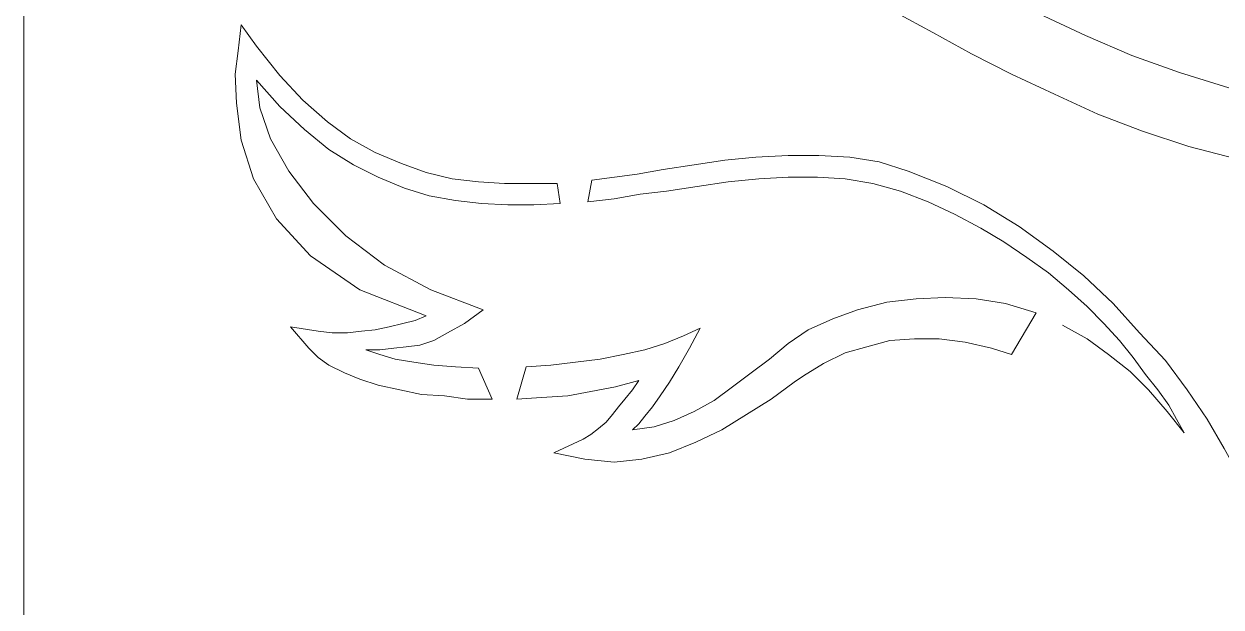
# Model space of a CAD drawing. Header units: millimetres. Extents: x -344 to 750, y -40 to 211.
# Drawn here: x 328.73 to 348.47, y 38.9 to 48.51 of the extents above; entities that cross this region are included whole.
import ezdxf

# ---------------------------------------------------------------- set-up
doc = ezdxf.new("R2010")
doc.units = ezdxf.units.MM
doc.header["$MEASUREMENT"] = 0
doc.layers.add('Camada 1', color=7, linetype='Continuous')

msp = doc.modelspace()

# ---------------------------------------------------------------- linework, layer by layer
at = {"layer": 'Camada 1', "color": 250, "lineweight": 9}
for points, knots in [([(328.7328, 78.8791), (328.7328, 78.8791), (328.7328, 28.6887), (328.7328, 28.6887), (328.7328, 28.6887), (328.7328, 28.6887), (378.9232, 28.6887), (378.9232, 28.6887), (378.9232, 28.6887), (378.9232, 28.6887), (378.9232, 78.8791), (378.9232, 78.8791), (378.9232, 78.8791), (378.9232, 78.8791), (328.7328, 78.8791), (328.7328, 78.8791)], [0, 0, 0, 0, 0.2, 0.2, 0.2, 0.2, 0.4, 0.4, 0.4, 0.4, 0.6, 0.6, 0.6, 0.6, 1, 1, 1, 1]), ([(339.0579, 50.1517), (339.0579, 50.1517), (339.2484, 51.1423), (339.2484, 51.1423), (339.2484, 51.1423), (339.2484, 51.1423), (339.8834, 51.1169), (339.8834, 51.1169), (339.8834, 51.1169), (339.8834, 51.1169), (340.4168, 51.0407), (340.4168, 51.0407), (340.4168, 51.0407), (340.4168, 51.0407), (340.9502, 50.8883), (340.9502, 50.8883), (340.9502, 50.8883), (340.9502, 50.8883), (341.5344, 50.6851), (341.5344, 50.6851), (341.5344, 50.6851), (341.5344, 50.6851), (342.1186, 50.4057), (342.1186, 50.4057), (342.1186, 50.4057), (342.1186, 50.4057), (342.7536, 50.1009), (342.7536, 50.1009), (342.7536, 50.1009), (342.7536, 50.1009), (343.3886, 49.7707), (343.3886, 49.7707), (343.3886, 49.7707), (343.3886, 49.7707), (344.0744, 49.4151), (344.0744, 49.4151), (344.0744, 49.4151), (344.0744, 49.4151), (344.7602, 49.0341), (344.7602, 49.0341), (344.7602, 49.0341), (344.7602, 49.0341), (345.4714, 48.6785), (345.4714, 48.6785), (345.4714, 48.6785), (345.4714, 48.6785), (346.2334, 48.3229), (346.2334, 48.3229), (346.2334, 48.3229), (346.2334, 48.3229), (346.9954, 47.9927), (346.9954, 47.9927), (346.9954, 47.9927), (346.9954, 47.9927), (347.7828, 47.7133), (347.7828, 47.7133), (347.7828, 47.7133), (347.7828, 47.7133), (348.5956, 47.4593), (348.5956, 47.4593), (348.5956, 47.4593), (348.5956, 47.4593), (349.4338, 47.2561), (349.4338, 47.2561), (349.4338, 47.2561), (349.4338, 47.2561), (350.272, 47.1291), (350.272, 47.1291), (350.272, 47.1291), (350.272, 47.1291), (351.161, 47.0783), (351.161, 47.0783), (351.161, 47.0783), (351.161, 47.0783), (352.6596, 47.1037), (352.6596, 47.1037), (352.6596, 47.1037), (352.6596, 47.1037), (353.9296, 47.1799), (353.9296, 47.1799), (353.9296, 47.1799), (353.9296, 47.1799), (355.0218, 47.3323), (355.0218, 47.3323), (355.0218, 47.3323), (355.0218, 47.3323), (355.9362, 47.5609), (355.9362, 47.5609), (355.9362, 47.5609), (355.9362, 47.5609), (356.6982, 47.8149), (356.6982, 47.8149), (356.6982, 47.8149), (356.6982, 47.8149), (357.3586, 48.1197), (357.3586, 48.1197), (357.3586, 48.1197), (357.3586, 48.1197), (357.892, 48.4753), (357.892, 48.4753), (357.892, 48.4753), (357.892, 48.4753), (358.3238, 48.8817), (358.3238, 48.8817), (358.3238, 48.8817), (358.3238, 48.8817), (358.7048, 49.2881), (358.7048, 49.2881), (358.7048, 49.2881), (358.7048, 49.2881), (359.0604, 49.7199), (359.0604, 49.7199), (359.0604, 49.7199), (359.0604, 49.7199), (359.3652, 50.1771), (359.3652, 50.1771), (359.3652, 50.1771), (359.3652, 50.1771), (359.67, 50.6597), (359.67, 50.6597), (359.67, 50.6597), (359.67, 50.6597), (360.0002, 51.1169), (360.0002, 51.1169), (360.0002, 51.1169), (360.0002, 51.1169), (360.3558, 51.5995), (360.3558, 51.5995), (360.3558, 51.5995), (360.3558, 51.5995), (360.7622, 52.0567), (360.7622, 52.0567), (360.7622, 52.0567), (360.7622, 52.0567), (361.2702, 52.5139), (361.2702, 52.5139)], [0, 0, 0, 0, 0.0285714, 0.0285714, 0.0285714, 0.0285714, 0.0571429, 0.0571429, 0.0571429, 0.0571429, 0.0857143, 0.0857143, 0.0857143, 0.0857143, 0.1142857, 0.1142857, 0.1142857, 0.1142857, 0.1428571, 0.1428571, 0.1428571, 0.1428571, 0.1714286, 0.1714286, 0.1714286, 0.1714286, 0.2, 0.2, 0.2, 0.2, 0.2285714, 0.2285714, 0.2285714, 0.2285714, 0.2571429, 0.2571429, 0.2571429, 0.2571429, 0.2857143, 0.2857143, 0.2857143, 0.2857143, 0.3142857, 0.3142857, 0.3142857, 0.3142857, 0.3428571, 0.3428571, 0.3428571, 0.3428571, 0.3714286, 0.3714286, 0.3714286, 0.3714286, 0.4, 0.4, 0.4, 0.4, 0.4285714, 0.4285714, 0.4285714, 0.4285714, 0.4571429, 0.4571429, 0.4571429, 0.4571429, 0.4857143, 0.4857143, 0.4857143, 0.4857143, 0.5142857, 0.5142857, 0.5142857, 0.5142857, 0.5428571, 0.5428571, 0.5428571, 0.5428571, 0.5714286, 0.5714286, 0.5714286, 0.5714286, 0.6, 0.6, 0.6, 0.6, 0.6285714, 0.6285714, 0.6285714, 0.6285714, 0.6571429, 0.6571429, 0.6571429, 0.6571429, 0.6857143, 0.6857143, 0.6857143, 0.6857143, 0.7142857, 0.7142857, 0.7142857, 0.7142857, 0.7428571, 0.7428571, 0.7428571, 0.7428571, 0.7714286, 0.7714286, 0.7714286, 0.7714286, 0.8, 0.8, 0.8, 0.8, 0.8285714, 0.8285714, 0.8285714, 0.8285714, 0.8571429, 0.8571429, 0.8571429, 0.8571429, 0.8857143, 0.8857143, 0.8857143, 0.8857143, 0.9142857, 0.9142857, 0.9142857, 0.9142857, 0.9428571, 0.9428571, 0.9428571, 0.9428571, 1, 1, 1, 1]), ([(339.0579, 50.1517), (339.0579, 50.1517), (339.8834, 50.1009), (339.8834, 50.1009), (339.8834, 50.1009), (339.8834, 50.1009), (340.366, 49.9739), (340.366, 49.9739), (340.366, 49.9739), (340.366, 49.9739), (340.874, 49.8215), (340.874, 49.8215), (340.874, 49.8215), (340.874, 49.8215), (341.382, 49.5929), (341.382, 49.5929), (341.382, 49.5929), (341.382, 49.5929), (341.9408, 49.3135), (341.9408, 49.3135), (341.9408, 49.3135), (341.9408, 49.3135), (342.4996, 49.0341), (342.4996, 49.0341), (342.4996, 49.0341), (342.4996, 49.0341), (343.1092, 48.7039), (343.1092, 48.7039), (343.1092, 48.7039), (343.1092, 48.7039), (343.7188, 48.3737), (343.7188, 48.3737), (343.7188, 48.3737), (343.7188, 48.3737), (344.3538, 48.0181), (344.3538, 48.0181), (344.3538, 48.0181), (344.3538, 48.0181), (345.0142, 47.6879), (345.0142, 47.6879), (345.0142, 47.6879), (345.0142, 47.6879), (345.7254, 47.3577), (345.7254, 47.3577), (345.7254, 47.3577), (345.7254, 47.3577), (346.4366, 47.0275), (346.4366, 47.0275), (346.4366, 47.0275), (346.4366, 47.0275), (347.1732, 46.7481), (347.1732, 46.7481), (347.1732, 46.7481), (347.1732, 46.7481), (347.9352, 46.4941), (347.9352, 46.4941), (347.9352, 46.4941), (347.9352, 46.4941), (348.7226, 46.2909), (348.7226, 46.2909), (348.7226, 46.2909), (348.7226, 46.2909), (349.5354, 46.1385), (349.5354, 46.1385), (349.5354, 46.1385), (349.5354, 46.1385), (349.8402, 45.8591), (349.8402, 45.8591), (349.8402, 45.8591), (349.8402, 45.8591), (350.145, 45.5543), (350.145, 45.5543), (350.145, 45.5543), (350.145, 45.5543), (350.399, 45.2241), (350.399, 45.2241), (350.399, 45.2241), (350.399, 45.2241), (350.5768, 44.8939), (350.5768, 44.8939), (350.5768, 44.8939), (350.5768, 44.8939), (350.7038, 44.5891), (350.7038, 44.5891)], [0, 0, 0, 0, 0.0454545, 0.0454545, 0.0454545, 0.0454545, 0.0909091, 0.0909091, 0.0909091, 0.0909091, 0.1363636, 0.1363636, 0.1363636, 0.1363636, 0.1818182, 0.1818182, 0.1818182, 0.1818182, 0.2272727, 0.2272727, 0.2272727, 0.2272727, 0.2727273, 0.2727273, 0.2727273, 0.2727273, 0.3181818, 0.3181818, 0.3181818, 0.3181818, 0.3636364, 0.3636364, 0.3636364, 0.3636364, 0.4090909, 0.4090909, 0.4090909, 0.4090909, 0.4545455, 0.4545455, 0.4545455, 0.4545455, 0.5, 0.5, 0.5, 0.5, 0.5454545, 0.5454545, 0.5454545, 0.5454545, 0.5909091, 0.5909091, 0.5909091, 0.5909091, 0.6363636, 0.6363636, 0.6363636, 0.6363636, 0.6818182, 0.6818182, 0.6818182, 0.6818182, 0.7272727, 0.7272727, 0.7272727, 0.7272727, 0.7727273, 0.7727273, 0.7727273, 0.7727273, 0.8181818, 0.8181818, 0.8181818, 0.8181818, 0.8636364, 0.8636364, 0.8636364, 0.8636364, 0.9090909, 0.9090909, 0.9090909, 0.9090909, 1, 1, 1, 1]), ([(337.572, 45.5543), (337.572, 45.5543), (337.5212, 45.8845), (337.5212, 45.8845), (337.5212, 45.8845), (337.5212, 45.8845), (337.0894, 45.8845), (337.0894, 45.8845), (337.0894, 45.8845), (337.0894, 45.8845), (336.6576, 45.8845), (336.6576, 45.8845), (336.6576, 45.8845), (336.6576, 45.8845), (336.2258, 45.9099), (336.2258, 45.9099), (336.2258, 45.9099), (336.2258, 45.9099), (335.794, 45.9607), (335.794, 45.9607), (335.794, 45.9607), (335.794, 45.9607), (335.3622, 46.0623), (335.3622, 46.0623), (335.3622, 46.0623), (335.3622, 46.0623), (334.9558, 46.2147), (334.9558, 46.2147), (334.9558, 46.2147), (334.9558, 46.2147), (334.524, 46.3925), (334.524, 46.3925), (334.524, 46.3925), (334.524, 46.3925), (334.1176, 46.6211), (334.1176, 46.6211), (334.1176, 46.6211), (334.1176, 46.6211), (333.7366, 46.9005), (333.7366, 46.9005), (333.7366, 46.9005), (333.7366, 46.9005), (333.3302, 47.2561), (333.3302, 47.2561), (333.3302, 47.2561), (333.3302, 47.2561), (332.9492, 47.6625), (332.9492, 47.6625), (332.9492, 47.6625), (332.9492, 47.6625), (332.5682, 48.1451), (332.5682, 48.1451), (332.5682, 48.1451), (332.5682, 48.1451), (332.3142, 48.5007), (332.3142, 48.5007), (332.3142, 48.5007), (332.3142, 48.5007), (332.2634, 48.0689), (332.2634, 48.0689), (332.2634, 48.0689), (332.2634, 48.0689), (332.2126, 47.6879), (332.2126, 47.6879), (332.2126, 47.6879), (332.2126, 47.6879), (332.238, 47.2053), (332.238, 47.2053), (332.238, 47.2053), (332.238, 47.2053), (332.3142, 46.5957), (332.3142, 46.5957), (332.3142, 46.5957), (332.3142, 46.5957), (332.5174, 45.9607), (332.5174, 45.9607), (332.5174, 45.9607), (332.5174, 45.9607), (332.8984, 45.3003), (332.8984, 45.3003), (332.8984, 45.3003), (332.8984, 45.3003), (333.4572, 44.6907), (333.4572, 44.6907), (333.4572, 44.6907), (333.4572, 44.6907), (334.27, 44.1319), (334.27, 44.1319), (334.27, 44.1319), (334.27, 44.1319), (335.3622, 43.7001), (335.3622, 43.7001), (335.3622, 43.7001), (335.3622, 43.7001), (335.1844, 43.6239), (335.1844, 43.6239), (335.1844, 43.6239), (335.1844, 43.6239), (334.9812, 43.5731), (334.9812, 43.5731), (334.9812, 43.5731), (334.9812, 43.5731), (334.7526, 43.5223), (334.7526, 43.5223), (334.7526, 43.5223), (334.7526, 43.5223), (334.524, 43.4715), (334.524, 43.4715), (334.524, 43.4715), (334.524, 43.4715), (334.2954, 43.4461), (334.2954, 43.4461), (334.2954, 43.4461), (334.2954, 43.4461), (334.0668, 43.4207), (334.0668, 43.4207), (334.0668, 43.4207), (334.0668, 43.4207), (333.8128, 43.4207), (333.8128, 43.4207), (333.8128, 43.4207), (333.8128, 43.4207), (333.5842, 43.4461), (333.5842, 43.4461), (333.5842, 43.4461), (333.5842, 43.4461), (333.127, 43.5223), (333.127, 43.5223), (333.127, 43.5223), (333.127, 43.5223), (333.4318, 43.1667), (333.4318, 43.1667), (333.4318, 43.1667), (333.4318, 43.1667), (333.5842, 43.0143), (333.5842, 43.0143), (333.5842, 43.0143), (333.5842, 43.0143), (333.762, 42.8873), (333.762, 42.8873), (333.762, 42.8873), (333.762, 42.8873), (334.016, 42.7603), (334.016, 42.7603), (334.016, 42.7603), (334.016, 42.7603), (334.27, 42.6587), (334.27, 42.6587), (334.27, 42.6587), (334.27, 42.6587), (334.5748, 42.5571), (334.5748, 42.5571), (334.5748, 42.5571), (334.5748, 42.5571), (334.9304, 42.4809), (334.9304, 42.4809), (334.9304, 42.4809), (334.9304, 42.4809), (335.286, 42.4047), (335.286, 42.4047), (335.286, 42.4047), (335.286, 42.4047), (335.667, 42.3793), (335.667, 42.3793), (335.667, 42.3793), (335.667, 42.3793), (336.048, 42.3285), (336.048, 42.3285), (336.048, 42.3285), (336.048, 42.3285), (336.4544, 42.3285), (336.4544, 42.3285)], [0, 0, 0, 0, 0.0227273, 0.0227273, 0.0227273, 0.0227273, 0.0454545, 0.0454545, 0.0454545, 0.0454545, 0.0681818, 0.0681818, 0.0681818, 0.0681818, 0.0909091, 0.0909091, 0.0909091, 0.0909091, 0.1136364, 0.1136364, 0.1136364, 0.1136364, 0.1363636, 0.1363636, 0.1363636, 0.1363636, 0.1590909, 0.1590909, 0.1590909, 0.1590909, 0.1818182, 0.1818182, 0.1818182, 0.1818182, 0.2045455, 0.2045455, 0.2045455, 0.2045455, 0.2272727, 0.2272727, 0.2272727, 0.2272727, 0.25, 0.25, 0.25, 0.25, 0.2727273, 0.2727273, 0.2727273, 0.2727273, 0.2954545, 0.2954545, 0.2954545, 0.2954545, 0.3181818, 0.3181818, 0.3181818, 0.3181818, 0.3409091, 0.3409091, 0.3409091, 0.3409091, 0.3636364, 0.3636364, 0.3636364, 0.3636364, 0.3863636, 0.3863636, 0.3863636, 0.3863636, 0.4090909, 0.4090909, 0.4090909, 0.4090909, 0.4318182, 0.4318182, 0.4318182, 0.4318182, 0.4545455, 0.4545455, 0.4545455, 0.4545455, 0.4772727, 0.4772727, 0.4772727, 0.4772727, 0.5, 0.5, 0.5, 0.5, 0.5227273, 0.5227273, 0.5227273, 0.5227273, 0.5454545, 0.5454545, 0.5454545, 0.5454545, 0.5681818, 0.5681818, 0.5681818, 0.5681818, 0.5909091, 0.5909091, 0.5909091, 0.5909091, 0.6136364, 0.6136364, 0.6136364, 0.6136364, 0.6363636, 0.6363636, 0.6363636, 0.6363636, 0.6590909, 0.6590909, 0.6590909, 0.6590909, 0.6818182, 0.6818182, 0.6818182, 0.6818182, 0.7045455, 0.7045455, 0.7045455, 0.7045455, 0.7272727, 0.7272727, 0.7272727, 0.7272727, 0.75, 0.75, 0.75, 0.75, 0.7727273, 0.7727273, 0.7727273, 0.7727273, 0.7954545, 0.7954545, 0.7954545, 0.7954545, 0.8181818, 0.8181818, 0.8181818, 0.8181818, 0.8409091, 0.8409091, 0.8409091, 0.8409091, 0.8636364, 0.8636364, 0.8636364, 0.8636364, 0.8863636, 0.8863636, 0.8863636, 0.8863636, 0.9090909, 0.9090909, 0.9090909, 0.9090909, 0.9318182, 0.9318182, 0.9318182, 0.9318182, 0.9545455, 0.9545455, 0.9545455, 0.9545455, 1, 1, 1, 1]), ([(336.4544, 42.3285), (336.4544, 42.3285), (336.2258, 42.8365), (336.2258, 42.8365), (336.2258, 42.8365), (336.2258, 42.8365), (335.8448, 42.8619), (335.8448, 42.8619), (335.8448, 42.8619), (335.8448, 42.8619), (335.4892, 42.8873), (335.4892, 42.8873), (335.4892, 42.8873), (335.4892, 42.8873), (335.159, 42.9381), (335.159, 42.9381), (335.159, 42.9381), (335.159, 42.9381), (334.8542, 42.9889), (334.8542, 42.9889), (334.8542, 42.9889), (334.8542, 42.9889), (334.6002, 43.0651), (334.6002, 43.0651), (334.6002, 43.0651), (334.6002, 43.0651), (334.3716, 43.1413), (334.3716, 43.1413), (334.3716, 43.1413), (334.3716, 43.1413), (334.6002, 43.1413), (334.6002, 43.1413), (334.6002, 43.1413), (334.6002, 43.1413), (334.8288, 43.1667), (334.8288, 43.1667), (334.8288, 43.1667), (334.8288, 43.1667), (335.032, 43.1921), (335.032, 43.1921), (335.032, 43.1921), (335.032, 43.1921), (335.2606, 43.2175), (335.2606, 43.2175), (335.2606, 43.2175), (335.2606, 43.2175), (335.4892, 43.2937), (335.4892, 43.2937), (335.4892, 43.2937), (335.4892, 43.2937), (335.7178, 43.4207), (335.7178, 43.4207), (335.7178, 43.4207), (335.7178, 43.4207), (335.9972, 43.5731), (335.9972, 43.5731), (335.9972, 43.5731), (335.9972, 43.5731), (336.302, 43.8017), (336.302, 43.8017), (336.302, 43.8017), (336.302, 43.8017), (335.4384, 44.1319), (335.4384, 44.1319), (335.4384, 44.1319), (335.4384, 44.1319), (334.6764, 44.5383), (334.6764, 44.5383), (334.6764, 44.5383), (334.6764, 44.5383), (334.0414, 45.0209), (334.0414, 45.0209), (334.0414, 45.0209), (334.0414, 45.0209), (333.508, 45.5543), (333.508, 45.5543), (333.508, 45.5543), (333.508, 45.5543), (333.1016, 46.0877), (333.1016, 46.0877), (333.1016, 46.0877), (333.1016, 46.0877), (332.7968, 46.6211), (332.7968, 46.6211), (332.7968, 46.6211), (332.7968, 46.6211), (332.619, 47.1291), (332.619, 47.1291), (332.619, 47.1291), (332.619, 47.1291), (332.5682, 47.5863), (332.5682, 47.5863), (332.5682, 47.5863), (332.5682, 47.5863), (332.9492, 47.1545), (332.9492, 47.1545), (332.9492, 47.1545), (332.9492, 47.1545), (333.3556, 46.7735), (333.3556, 46.7735), (333.3556, 46.7735), (333.3556, 46.7735), (333.762, 46.4433), (333.762, 46.4433), (333.762, 46.4433), (333.762, 46.4433), (334.1684, 46.1893), (334.1684, 46.1893), (334.1684, 46.1893), (334.1684, 46.1893), (334.5748, 45.9861), (334.5748, 45.9861), (334.5748, 45.9861), (334.5748, 45.9861), (335.0066, 45.8083), (335.0066, 45.8083), (335.0066, 45.8083), (335.0066, 45.8083), (335.413, 45.6813), (335.413, 45.6813), (335.413, 45.6813), (335.413, 45.6813), (335.8448, 45.6051), (335.8448, 45.6051), (335.8448, 45.6051), (335.8448, 45.6051), (336.2766, 45.5543), (336.2766, 45.5543), (336.2766, 45.5543), (336.2766, 45.5543), (336.7084, 45.5289), (336.7084, 45.5289), (336.7084, 45.5289), (336.7084, 45.5289), (337.1402, 45.5289), (337.1402, 45.5289), (337.1402, 45.5289), (337.1402, 45.5289), (337.572, 45.5543), (337.572, 45.5543)], [0, 0, 0, 0, 0.0277778, 0.0277778, 0.0277778, 0.0277778, 0.0555556, 0.0555556, 0.0555556, 0.0555556, 0.0833333, 0.0833333, 0.0833333, 0.0833333, 0.1111111, 0.1111111, 0.1111111, 0.1111111, 0.1388889, 0.1388889, 0.1388889, 0.1388889, 0.1666667, 0.1666667, 0.1666667, 0.1666667, 0.1944444, 0.1944444, 0.1944444, 0.1944444, 0.2222222, 0.2222222, 0.2222222, 0.2222222, 0.25, 0.25, 0.25, 0.25, 0.2777778, 0.2777778, 0.2777778, 0.2777778, 0.3055556, 0.3055556, 0.3055556, 0.3055556, 0.3333333, 0.3333333, 0.3333333, 0.3333333, 0.3611111, 0.3611111, 0.3611111, 0.3611111, 0.3888889, 0.3888889, 0.3888889, 0.3888889, 0.4166667, 0.4166667, 0.4166667, 0.4166667, 0.4444444, 0.4444444, 0.4444444, 0.4444444, 0.4722222, 0.4722222, 0.4722222, 0.4722222, 0.5, 0.5, 0.5, 0.5, 0.5277778, 0.5277778, 0.5277778, 0.5277778, 0.5555556, 0.5555556, 0.5555556, 0.5555556, 0.5833333, 0.5833333, 0.5833333, 0.5833333, 0.6111111, 0.6111111, 0.6111111, 0.6111111, 0.6388889, 0.6388889, 0.6388889, 0.6388889, 0.6666667, 0.6666667, 0.6666667, 0.6666667, 0.6944444, 0.6944444, 0.6944444, 0.6944444, 0.7222222, 0.7222222, 0.7222222, 0.7222222, 0.75, 0.75, 0.75, 0.75, 0.7777778, 0.7777778, 0.7777778, 0.7777778, 0.8055556, 0.8055556, 0.8055556, 0.8055556, 0.8333333, 0.8333333, 0.8333333, 0.8333333, 0.8611111, 0.8611111, 0.8611111, 0.8611111, 0.8888889, 0.8888889, 0.8888889, 0.8888889, 0.9166667, 0.9166667, 0.9166667, 0.9166667, 0.9444444, 0.9444444, 0.9444444, 0.9444444, 1, 1, 1, 1]), ([(360.2796, 38.9503), (360.2796, 38.9503), (360.686, 38.9503), (360.686, 38.9503), (360.686, 38.9503), (360.686, 38.9503), (360.686, 39.8139), (360.686, 39.8139), (360.686, 39.8139), (360.686, 39.8139), (360.5844, 40.7283), (360.5844, 40.7283), (360.5844, 40.7283), (360.5844, 40.7283), (360.3304, 41.6681), (360.3304, 41.6681), (360.3304, 41.6681), (360.3304, 41.6681), (359.8732, 42.6333), (359.8732, 42.6333), (359.8732, 42.6333), (359.8732, 42.6333), (359.2128, 43.5731), (359.2128, 43.5731), (359.2128, 43.5731), (359.2128, 43.5731), (358.9334, 43.9795), (358.9334, 43.9795), (358.9334, 43.9795), (358.9334, 43.9795), (358.6032, 44.3097), (358.6032, 44.3097), (358.6032, 44.3097), (358.6032, 44.3097), (358.2222, 44.6145), (358.2222, 44.6145), (358.2222, 44.6145), (358.2222, 44.6145), (357.7904, 44.8685), (357.7904, 44.8685), (357.7904, 44.8685), (357.7904, 44.8685), (357.3332, 45.0971), (357.3332, 45.0971), (357.3332, 45.0971), (357.3332, 45.0971), (356.876, 45.2495), (356.876, 45.2495), (356.876, 45.2495), (356.876, 45.2495), (356.368, 45.3765), (356.368, 45.3765), (356.368, 45.3765), (356.368, 45.3765), (355.8346, 45.4527), (355.8346, 45.4527), (355.8346, 45.4527), (355.8346, 45.4527), (355.3012, 45.4781), (355.3012, 45.4781), (355.3012, 45.4781), (355.3012, 45.4781), (354.7424, 45.4781), (354.7424, 45.4781), (354.7424, 45.4781), (354.7424, 45.4781), (354.209, 45.4527), (354.209, 45.4527), (354.209, 45.4527), (354.209, 45.4527), (353.6502, 45.3511), (353.6502, 45.3511), (353.6502, 45.3511), (353.6502, 45.3511), (353.1168, 45.2495), (353.1168, 45.2495), (353.1168, 45.2495), (353.1168, 45.2495), (352.6088, 45.0717), (352.6088, 45.0717), (352.6088, 45.0717), (352.6088, 45.0717), (352.1008, 44.8939), (352.1008, 44.8939), (352.1008, 44.8939), (352.1008, 44.8939), (351.6182, 44.6653), (351.6182, 44.6653), (351.6182, 44.6653), (351.6182, 44.6653), (350.78, 44.0303), (350.78, 44.0303), (350.78, 44.0303), (350.78, 44.0303), (350.0942, 43.1159), (350.0942, 43.1159), (350.0942, 43.1159), (350.0942, 43.1159), (349.5608, 42.0237), (349.5608, 42.0237), (349.5608, 42.0237), (349.5608, 42.0237), (349.1544, 40.8299), (349.1544, 40.8299), (349.1544, 40.8299), (349.1544, 40.8299), (349.0625, 40.3298), (349.0625, 40.3298), (349.0625, 40.3298), (349.0625, 40.3298), (348.9512, 40.6267), (348.9512, 40.6267), (348.9512, 40.6267), (348.9512, 40.6267), (348.7734, 41.0585), (348.7734, 41.0585), (348.7734, 41.0585), (348.7734, 41.0585), (348.5194, 41.5157), (348.5194, 41.5157), (348.5194, 41.5157), (348.5194, 41.5157), (348.24, 41.9983), (348.24, 41.9983), (348.24, 41.9983), (348.24, 41.9983), (347.9098, 42.4809), (347.9098, 42.4809), (347.9098, 42.4809), (347.9098, 42.4809), (347.5542, 42.9635), (347.5542, 42.9635), (347.5542, 42.9635), (347.5542, 42.9635), (347.1224, 43.4207), (347.1224, 43.4207), (347.1224, 43.4207), (347.1224, 43.4207), (346.6906, 43.9033), (346.6906, 43.9033), (346.6906, 43.9033), (346.6906, 43.9033), (346.208, 44.3605), (346.208, 44.3605), (346.208, 44.3605), (346.208, 44.3605), (345.7, 44.7669), (345.7, 44.7669), (345.7, 44.7669), (345.7, 44.7669), (345.1412, 45.1733), (345.1412, 45.1733), (345.1412, 45.1733), (345.1412, 45.1733), (344.557, 45.5289), (344.557, 45.5289), (344.557, 45.5289), (344.557, 45.5289), (343.9474, 45.8337), (343.9474, 45.8337), (343.9474, 45.8337), (343.9474, 45.8337), (343.3124, 46.0877), (343.3124, 46.0877), (343.3124, 46.0877), (343.3124, 46.0877), (342.8298, 46.2401), (342.8298, 46.2401), (342.8298, 46.2401), (342.8298, 46.2401), (342.3472, 46.3163), (342.3472, 46.3163), (342.3472, 46.3163), (342.3472, 46.3163), (341.8392, 46.3417), (341.8392, 46.3417), (341.8392, 46.3417), (341.8392, 46.3417), (341.3312, 46.3417), (341.3312, 46.3417), (341.3312, 46.3417), (341.3312, 46.3417), (340.7978, 46.3163), (340.7978, 46.3163), (340.7978, 46.3163), (340.7978, 46.3163), (340.2898, 46.2655), (340.2898, 46.2655), (340.2898, 46.2655), (340.2898, 46.2655), (339.7818, 46.1893), (339.7818, 46.1893), (339.7818, 46.1893), (339.7818, 46.1893), (339.2738, 46.1131), (339.2738, 46.1131), (339.2738, 46.1131), (339.2738, 46.1131), (338.842, 46.0369), (338.842, 46.0369), (338.842, 46.0369), (338.842, 46.0369), (338.0939, 45.9354), (338.0939, 45.9354), (338.0939, 45.9354), (338.0939, 45.9354), (338.0292, 45.5797), (338.0292, 45.5797)], [0, 0, 0, 0, 0.0188679, 0.0188679, 0.0188679, 0.0188679, 0.0377358, 0.0377358, 0.0377358, 0.0377358, 0.0566038, 0.0566038, 0.0566038, 0.0566038, 0.0754717, 0.0754717, 0.0754717, 0.0754717, 0.0943396, 0.0943396, 0.0943396, 0.0943396, 0.1132075, 0.1132075, 0.1132075, 0.1132075, 0.1320755, 0.1320755, 0.1320755, 0.1320755, 0.1509434, 0.1509434, 0.1509434, 0.1509434, 0.1698113, 0.1698113, 0.1698113, 0.1698113, 0.1886792, 0.1886792, 0.1886792, 0.1886792, 0.2075472, 0.2075472, 0.2075472, 0.2075472, 0.2264151, 0.2264151, 0.2264151, 0.2264151, 0.245283, 0.245283, 0.245283, 0.245283, 0.2641509, 0.2641509, 0.2641509, 0.2641509, 0.2830189, 0.2830189, 0.2830189, 0.2830189, 0.3018868, 0.3018868, 0.3018868, 0.3018868, 0.3207547, 0.3207547, 0.3207547, 0.3207547, 0.3396226, 0.3396226, 0.3396226, 0.3396226, 0.3584906, 0.3584906, 0.3584906, 0.3584906, 0.3773585, 0.3773585, 0.3773585, 0.3773585, 0.3962264, 0.3962264, 0.3962264, 0.3962264, 0.4150943, 0.4150943, 0.4150943, 0.4150943, 0.4339623, 0.4339623, 0.4339623, 0.4339623, 0.4528302, 0.4528302, 0.4528302, 0.4528302, 0.4716981, 0.4716981, 0.4716981, 0.4716981, 0.490566, 0.490566, 0.490566, 0.490566, 0.509434, 0.509434, 0.509434, 0.509434, 0.5283019, 0.5283019, 0.5283019, 0.5283019, 0.5471698, 0.5471698, 0.5471698, 0.5471698, 0.5660377, 0.5660377, 0.5660377, 0.5660377, 0.5849057, 0.5849057, 0.5849057, 0.5849057, 0.6037736, 0.6037736, 0.6037736, 0.6037736, 0.6226415, 0.6226415, 0.6226415, 0.6226415, 0.6415094, 0.6415094, 0.6415094, 0.6415094, 0.6603774, 0.6603774, 0.6603774, 0.6603774, 0.6792453, 0.6792453, 0.6792453, 0.6792453, 0.6981132, 0.6981132, 0.6981132, 0.6981132, 0.7169811, 0.7169811, 0.7169811, 0.7169811, 0.7358491, 0.7358491, 0.7358491, 0.7358491, 0.754717, 0.754717, 0.754717, 0.754717, 0.7735849, 0.7735849, 0.7735849, 0.7735849, 0.7924528, 0.7924528, 0.7924528, 0.7924528, 0.8113208, 0.8113208, 0.8113208, 0.8113208, 0.8301887, 0.8301887, 0.8301887, 0.8301887, 0.8490566, 0.8490566, 0.8490566, 0.8490566, 0.8679245, 0.8679245, 0.8679245, 0.8679245, 0.8867925, 0.8867925, 0.8867925, 0.8867925, 0.9056604, 0.9056604, 0.9056604, 0.9056604, 0.9245283, 0.9245283, 0.9245283, 0.9245283, 0.9433962, 0.9433962, 0.9433962, 0.9433962, 0.9622642, 0.9622642, 0.9622642, 0.9622642, 1, 1, 1, 1]), ([(338.0292, 45.5797), (338.0292, 45.5797), (338.461, 45.6305), (338.461, 45.6305), (338.461, 45.6305), (338.461, 45.6305), (338.8928, 45.7067), (338.8928, 45.7067), (338.8928, 45.7067), (338.8928, 45.7067), (339.3246, 45.7575), (339.3246, 45.7575), (339.3246, 45.7575), (339.3246, 45.7575), (339.8326, 45.8337), (339.8326, 45.8337), (339.8326, 45.8337), (339.8326, 45.8337), (340.3406, 45.9099), (340.3406, 45.9099), (340.3406, 45.9099), (340.3406, 45.9099), (340.8486, 45.9607), (340.8486, 45.9607), (340.8486, 45.9607), (340.8486, 45.9607), (341.3312, 45.9861), (341.3312, 45.9861), (341.3312, 45.9861), (341.3312, 45.9861), (341.8138, 45.9861), (341.8138, 45.9861), (341.8138, 45.9861), (341.8138, 45.9861), (342.271, 45.9607), (342.271, 45.9607), (342.271, 45.9607), (342.271, 45.9607), (342.7282, 45.8845), (342.7282, 45.8845), (342.7282, 45.8845), (342.7282, 45.8845), (343.1854, 45.7575), (343.1854, 45.7575), (343.1854, 45.7575), (343.1854, 45.7575), (343.6426, 45.5797), (343.6426, 45.5797), (343.6426, 45.5797), (343.6426, 45.5797), (344.0744, 45.3765), (344.0744, 45.3765), (344.0744, 45.3765), (344.0744, 45.3765), (344.5062, 45.1479), (344.5062, 45.1479), (344.5062, 45.1479), (344.5062, 45.1479), (344.8872, 44.9193), (344.8872, 44.9193), (344.8872, 44.9193), (344.8872, 44.9193), (345.2682, 44.6653), (345.2682, 44.6653), (345.2682, 44.6653), (345.2682, 44.6653), (345.6238, 44.4113), (345.6238, 44.4113), (345.6238, 44.4113), (345.6238, 44.4113), (345.954, 44.1319), (345.954, 44.1319), (345.954, 44.1319), (345.954, 44.1319), (346.2588, 43.8525), (346.2588, 43.8525), (346.2588, 43.8525), (346.2588, 43.8525), (346.5382, 43.5731), (346.5382, 43.5731), (346.5382, 43.5731), (346.5382, 43.5731), (346.7922, 43.2937), (346.7922, 43.2937), (346.7922, 43.2937), (346.7922, 43.2937), (347.0208, 43.0143), (347.0208, 43.0143), (347.0208, 43.0143), (347.0208, 43.0143), (347.224, 42.7349), (347.224, 42.7349), (347.224, 42.7349), (347.224, 42.7349), (347.4272, 42.4809), (347.4272, 42.4809), (347.4272, 42.4809), (347.4272, 42.4809), (347.605, 42.2269), (347.605, 42.2269), (347.605, 42.2269), (347.605, 42.2269), (347.732, 41.9983), (347.732, 41.9983), (347.732, 41.9983), (347.732, 41.9983), (347.859, 41.7697), (347.859, 41.7697), (347.859, 41.7697), (347.859, 41.7697), (347.5796, 42.1253), (347.5796, 42.1253), (347.5796, 42.1253), (347.5796, 42.1253), (347.2748, 42.4809), (347.2748, 42.4809), (347.2748, 42.4809), (347.2748, 42.4809), (346.97, 42.7857), (346.97, 42.7857), (346.97, 42.7857), (346.97, 42.7857), (346.6144, 43.0651), (346.6144, 43.0651), (346.6144, 43.0651), (346.6144, 43.0651), (346.2588, 43.3191), (346.2588, 43.3191), (346.2588, 43.3191), (346.2588, 43.3191), (345.8524, 43.5477), (345.8524, 43.5477)], [0, 0, 0, 0, 0.0294118, 0.0294118, 0.0294118, 0.0294118, 0.0588235, 0.0588235, 0.0588235, 0.0588235, 0.0882353, 0.0882353, 0.0882353, 0.0882353, 0.1176471, 0.1176471, 0.1176471, 0.1176471, 0.1470588, 0.1470588, 0.1470588, 0.1470588, 0.1764706, 0.1764706, 0.1764706, 0.1764706, 0.2058824, 0.2058824, 0.2058824, 0.2058824, 0.2352941, 0.2352941, 0.2352941, 0.2352941, 0.2647059, 0.2647059, 0.2647059, 0.2647059, 0.2941176, 0.2941176, 0.2941176, 0.2941176, 0.3235294, 0.3235294, 0.3235294, 0.3235294, 0.3529412, 0.3529412, 0.3529412, 0.3529412, 0.3823529, 0.3823529, 0.3823529, 0.3823529, 0.4117647, 0.4117647, 0.4117647, 0.4117647, 0.4411765, 0.4411765, 0.4411765, 0.4411765, 0.4705882, 0.4705882, 0.4705882, 0.4705882, 0.5, 0.5, 0.5, 0.5, 0.5294118, 0.5294118, 0.5294118, 0.5294118, 0.5588235, 0.5588235, 0.5588235, 0.5588235, 0.5882353, 0.5882353, 0.5882353, 0.5882353, 0.6176471, 0.6176471, 0.6176471, 0.6176471, 0.6470588, 0.6470588, 0.6470588, 0.6470588, 0.6764706, 0.6764706, 0.6764706, 0.6764706, 0.7058824, 0.7058824, 0.7058824, 0.7058824, 0.7352941, 0.7352941, 0.7352941, 0.7352941, 0.7647059, 0.7647059, 0.7647059, 0.7647059, 0.7941176, 0.7941176, 0.7941176, 0.7941176, 0.8235294, 0.8235294, 0.8235294, 0.8235294, 0.8529412, 0.8529412, 0.8529412, 0.8529412, 0.8823529, 0.8823529, 0.8823529, 0.8823529, 0.9117647, 0.9117647, 0.9117647, 0.9117647, 0.9411765, 0.9411765, 0.9411765, 0.9411765, 1, 1, 1, 1]), ([(345.4206, 43.7509), (345.4206, 43.7509), (344.9126, 43.9033), (344.9126, 43.9033), (344.9126, 43.9033), (344.9126, 43.9033), (344.43, 43.9795), (344.43, 43.9795), (344.43, 43.9795), (344.43, 43.9795), (343.922, 44.0049), (343.922, 44.0049), (343.922, 44.0049), (343.922, 44.0049), (343.4394, 43.9795), (343.4394, 43.9795), (343.4394, 43.9795), (343.4394, 43.9795), (342.9568, 43.9287), (342.9568, 43.9287), (342.9568, 43.9287), (342.9568, 43.9287), (342.4742, 43.8017), (342.4742, 43.8017), (342.4742, 43.8017), (342.4742, 43.8017), (342.0678, 43.6493), (342.0678, 43.6493), (342.0678, 43.6493), (342.0678, 43.6493), (341.6614, 43.4715), (341.6614, 43.4715), (341.6614, 43.4715), (341.6614, 43.4715), (341.3312, 43.2429), (341.3312, 43.2429), (341.3312, 43.2429), (341.3312, 43.2429), (341.0264, 42.9889), (341.0264, 42.9889), (341.0264, 42.9889), (341.0264, 42.9889), (340.7216, 42.7603), (340.7216, 42.7603), (340.7216, 42.7603), (340.7216, 42.7603), (340.4168, 42.5317), (340.4168, 42.5317), (340.4168, 42.5317), (340.4168, 42.5317), (340.112, 42.3031), (340.112, 42.3031), (340.112, 42.3031), (340.112, 42.3031), (339.7818, 42.1253), (339.7818, 42.1253), (339.7818, 42.1253), (339.7818, 42.1253), (339.4516, 41.9729), (339.4516, 41.9729), (339.4516, 41.9729), (339.4516, 41.9729), (339.1214, 41.8713), (339.1214, 41.8713), (339.1214, 41.8713), (339.1214, 41.8713), (338.7658, 41.8205), (338.7658, 41.8205), (338.7658, 41.8205), (338.7658, 41.8205), (338.8674, 41.9221), (338.8674, 41.9221), (338.8674, 41.9221), (338.8674, 41.9221), (338.969, 42.0491), (338.969, 42.0491), (338.969, 42.0491), (338.969, 42.0491), (339.096, 42.2015), (339.096, 42.2015), (339.096, 42.2015), (339.096, 42.2015), (339.223, 42.3793), (339.223, 42.3793), (339.223, 42.3793), (339.223, 42.3793), (339.3754, 42.6079), (339.3754, 42.6079), (339.3754, 42.6079), (339.3754, 42.6079), (339.5278, 42.8619), (339.5278, 42.8619), (339.5278, 42.8619), (339.5278, 42.8619), (339.7056, 43.1667), (339.7056, 43.1667), (339.7056, 43.1667), (339.7056, 43.1667), (339.8834, 43.4969), (339.8834, 43.4969), (339.8834, 43.4969), (339.8834, 43.4969), (339.604, 43.3699), (339.604, 43.3699), (339.604, 43.3699), (339.604, 43.3699), (339.2992, 43.2429), (339.2992, 43.2429), (339.2992, 43.2429), (339.2992, 43.2429), (338.969, 43.1413), (338.969, 43.1413), (338.969, 43.1413), (338.969, 43.1413), (338.6134, 43.0651), (338.6134, 43.0651), (338.6134, 43.0651), (338.6134, 43.0651), (338.2324, 42.9889), (338.2324, 42.9889), (338.2324, 42.9889), (338.2324, 42.9889), (337.826, 42.9381), (337.826, 42.9381), (337.826, 42.9381), (337.826, 42.9381), (337.4196, 42.8873), (337.4196, 42.8873), (337.4196, 42.8873), (337.4196, 42.8873), (337.0132, 42.8619), (337.0132, 42.8619), (337.0132, 42.8619), (337.0132, 42.8619), (336.8608, 42.3285), (336.8608, 42.3285)], [0, 0, 0, 0, 0.0285714, 0.0285714, 0.0285714, 0.0285714, 0.0571429, 0.0571429, 0.0571429, 0.0571429, 0.0857143, 0.0857143, 0.0857143, 0.0857143, 0.1142857, 0.1142857, 0.1142857, 0.1142857, 0.1428571, 0.1428571, 0.1428571, 0.1428571, 0.1714286, 0.1714286, 0.1714286, 0.1714286, 0.2, 0.2, 0.2, 0.2, 0.2285714, 0.2285714, 0.2285714, 0.2285714, 0.2571429, 0.2571429, 0.2571429, 0.2571429, 0.2857143, 0.2857143, 0.2857143, 0.2857143, 0.3142857, 0.3142857, 0.3142857, 0.3142857, 0.3428571, 0.3428571, 0.3428571, 0.3428571, 0.3714286, 0.3714286, 0.3714286, 0.3714286, 0.4, 0.4, 0.4, 0.4, 0.4285714, 0.4285714, 0.4285714, 0.4285714, 0.4571429, 0.4571429, 0.4571429, 0.4571429, 0.4857143, 0.4857143, 0.4857143, 0.4857143, 0.5142857, 0.5142857, 0.5142857, 0.5142857, 0.5428571, 0.5428571, 0.5428571, 0.5428571, 0.5714286, 0.5714286, 0.5714286, 0.5714286, 0.6, 0.6, 0.6, 0.6, 0.6285714, 0.6285714, 0.6285714, 0.6285714, 0.6571429, 0.6571429, 0.6571429, 0.6571429, 0.6857143, 0.6857143, 0.6857143, 0.6857143, 0.7142857, 0.7142857, 0.7142857, 0.7142857, 0.7428571, 0.7428571, 0.7428571, 0.7428571, 0.7714286, 0.7714286, 0.7714286, 0.7714286, 0.8, 0.8, 0.8, 0.8, 0.8285714, 0.8285714, 0.8285714, 0.8285714, 0.8571429, 0.8571429, 0.8571429, 0.8571429, 0.8857143, 0.8857143, 0.8857143, 0.8857143, 0.9142857, 0.9142857, 0.9142857, 0.9142857, 0.9428571, 0.9428571, 0.9428571, 0.9428571, 1, 1, 1, 1]), ([(336.8608, 42.3285), (336.8608, 42.3285), (337.2672, 42.3539), (337.2672, 42.3539), (337.2672, 42.3539), (337.2672, 42.3539), (337.699, 42.3793), (337.699, 42.3793), (337.699, 42.3793), (337.699, 42.3793), (338.08, 42.4555), (338.08, 42.4555), (338.08, 42.4555), (338.08, 42.4555), (338.4864, 42.5317), (338.4864, 42.5317), (338.4864, 42.5317), (338.4864, 42.5317), (338.8674, 42.6333), (338.8674, 42.6333), (338.8674, 42.6333), (338.8674, 42.6333), (338.7658, 42.4809), (338.7658, 42.4809), (338.7658, 42.4809), (338.7658, 42.4809), (338.6388, 42.3285), (338.6388, 42.3285), (338.6388, 42.3285), (338.6388, 42.3285), (338.5372, 42.2015), (338.5372, 42.2015), (338.5372, 42.2015), (338.5372, 42.2015), (338.4356, 42.0745), (338.4356, 42.0745), (338.4356, 42.0745), (338.4356, 42.0745), (338.334, 41.9475), (338.334, 41.9475), (338.334, 41.9475), (338.334, 41.9475), (338.207, 41.8459), (338.207, 41.8459), (338.207, 41.8459), (338.207, 41.8459), (338.08, 41.7443), (338.08, 41.7443), (338.08, 41.7443), (338.08, 41.7443), (337.953, 41.6681), (337.953, 41.6681), (337.953, 41.6681), (337.953, 41.6681), (337.4704, 41.4395), (337.4704, 41.4395), (337.4704, 41.4395), (337.4704, 41.4395), (337.9784, 41.3379), (337.9784, 41.3379), (337.9784, 41.3379), (337.9784, 41.3379), (338.461, 41.2871), (338.461, 41.2871), (338.461, 41.2871), (338.461, 41.2871), (338.9182, 41.3379), (338.9182, 41.3379), (338.9182, 41.3379), (338.9182, 41.3379), (339.3754, 41.4395), (339.3754, 41.4395), (339.3754, 41.4395), (339.3754, 41.4395), (339.8072, 41.6173), (339.8072, 41.6173), (339.8072, 41.6173), (339.8072, 41.6173), (340.239, 41.8205), (340.239, 41.8205), (340.239, 41.8205), (340.239, 41.8205), (340.6454, 42.0745), (340.6454, 42.0745), (340.6454, 42.0745), (340.6454, 42.0745), (341.0518, 42.3285), (341.0518, 42.3285), (341.0518, 42.3285), (341.0518, 42.3285), (341.4328, 42.6079), (341.4328, 42.6079), (341.4328, 42.6079), (341.4328, 42.6079), (341.5852, 42.7095), (341.5852, 42.7095), (341.5852, 42.7095), (341.5852, 42.7095), (341.9154, 42.9127), (341.9154, 42.9127), (341.9154, 42.9127), (341.9154, 42.9127), (342.271, 43.0905), (342.271, 43.0905), (342.271, 43.0905), (342.271, 43.0905), (342.6266, 43.1921), (342.6266, 43.1921), (342.6266, 43.1921), (342.6266, 43.1921), (343.0076, 43.2937), (343.0076, 43.2937), (343.0076, 43.2937), (343.0076, 43.2937), (343.414, 43.3191), (343.414, 43.3191), (343.414, 43.3191), (343.414, 43.3191), (343.8204, 43.3191), (343.8204, 43.3191), (343.8204, 43.3191), (343.8204, 43.3191), (344.2522, 43.2683), (344.2522, 43.2683), (344.2522, 43.2683), (344.2522, 43.2683), (344.684, 43.1667), (344.684, 43.1667), (344.684, 43.1667), (344.684, 43.1667), (345.0142, 43.0651), (345.0142, 43.0651), (345.0142, 43.0651), (345.0142, 43.0651), (345.4206, 43.7509), (345.4206, 43.7509)], [0, 0, 0, 0, 0.0285714, 0.0285714, 0.0285714, 0.0285714, 0.0571429, 0.0571429, 0.0571429, 0.0571429, 0.0857143, 0.0857143, 0.0857143, 0.0857143, 0.1142857, 0.1142857, 0.1142857, 0.1142857, 0.1428571, 0.1428571, 0.1428571, 0.1428571, 0.1714286, 0.1714286, 0.1714286, 0.1714286, 0.2, 0.2, 0.2, 0.2, 0.2285714, 0.2285714, 0.2285714, 0.2285714, 0.2571429, 0.2571429, 0.2571429, 0.2571429, 0.2857143, 0.2857143, 0.2857143, 0.2857143, 0.3142857, 0.3142857, 0.3142857, 0.3142857, 0.3428571, 0.3428571, 0.3428571, 0.3428571, 0.3714286, 0.3714286, 0.3714286, 0.3714286, 0.4, 0.4, 0.4, 0.4, 0.4285714, 0.4285714, 0.4285714, 0.4285714, 0.4571429, 0.4571429, 0.4571429, 0.4571429, 0.4857143, 0.4857143, 0.4857143, 0.4857143, 0.5142857, 0.5142857, 0.5142857, 0.5142857, 0.5428571, 0.5428571, 0.5428571, 0.5428571, 0.5714286, 0.5714286, 0.5714286, 0.5714286, 0.6, 0.6, 0.6, 0.6, 0.6285714, 0.6285714, 0.6285714, 0.6285714, 0.6571429, 0.6571429, 0.6571429, 0.6571429, 0.6857143, 0.6857143, 0.6857143, 0.6857143, 0.7142857, 0.7142857, 0.7142857, 0.7142857, 0.7428571, 0.7428571, 0.7428571, 0.7428571, 0.7714286, 0.7714286, 0.7714286, 0.7714286, 0.8, 0.8, 0.8, 0.8, 0.8285714, 0.8285714, 0.8285714, 0.8285714, 0.8571429, 0.8571429, 0.8571429, 0.8571429, 0.8857143, 0.8857143, 0.8857143, 0.8857143, 0.9142857, 0.9142857, 0.9142857, 0.9142857, 0.9428571, 0.9428571, 0.9428571, 0.9428571, 1, 1, 1, 1])]:
    msp.add_open_spline(points, degree=3, knots=knots, dxfattribs=at)

doc.saveas('drawing.dxf')
